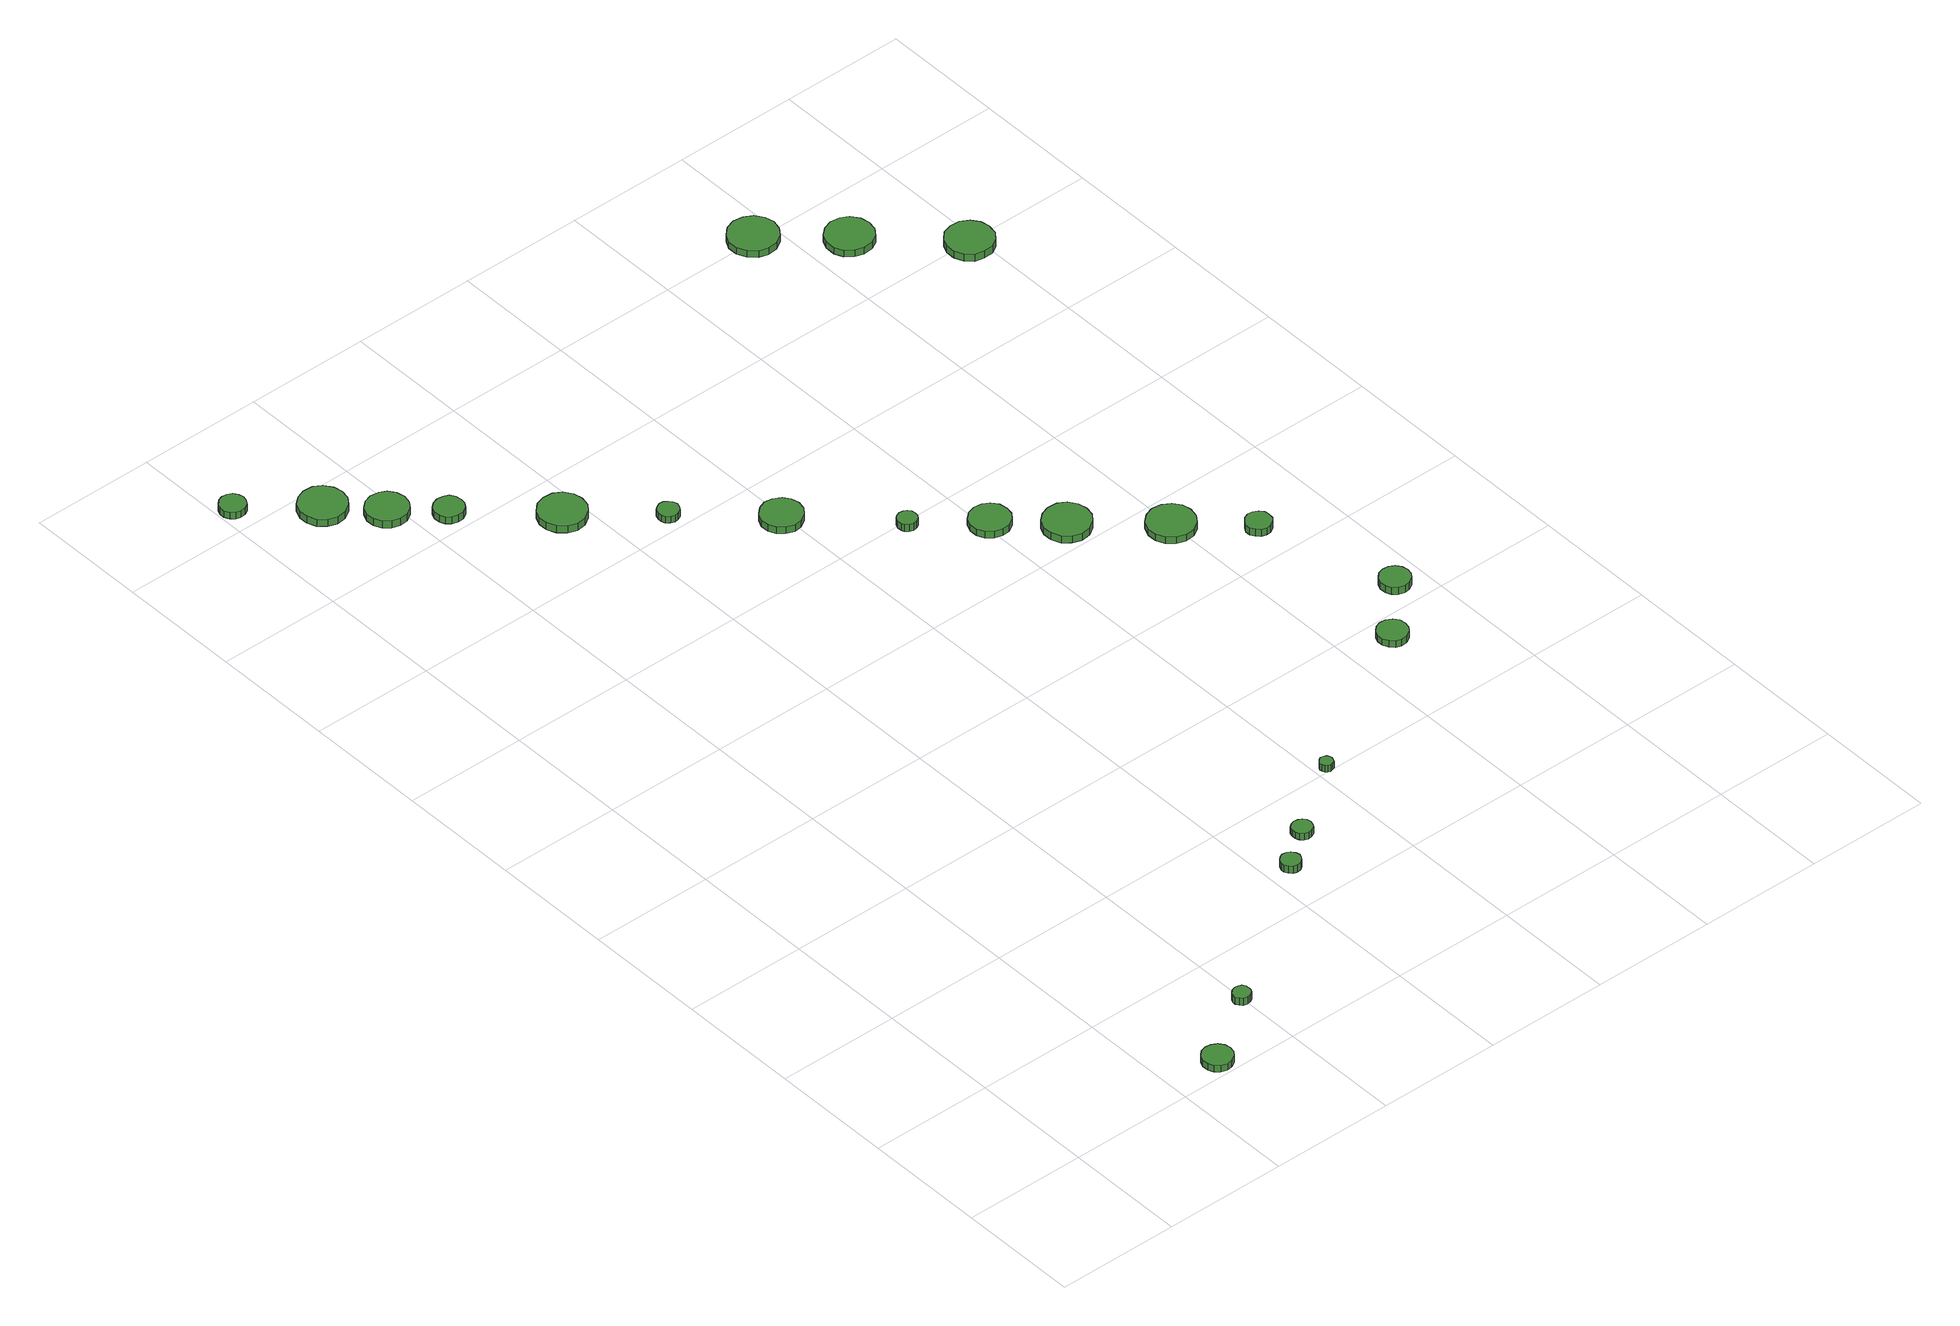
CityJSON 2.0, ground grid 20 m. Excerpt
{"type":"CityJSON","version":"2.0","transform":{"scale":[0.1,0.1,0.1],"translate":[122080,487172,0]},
"CityObjects":{
"tree1":{"type":"SolitaryVegetationObject","attributes":{"function":"something"},"geometry":[{"type":"MultiSurface","lod":"1","boundaries":[[[0,1,2,3,4,5,6,7,8,9,10,11,12,13,14]],[[15,16,17,18,19,20,21,22,23,24,25,26,27,28,29]],[[0,29,28,1]],[[1,28,27,2]],[[2,27,26,3]],[[3,26,25,4]],[[4,25,24,5]],[[5,24,23,6]],[[6,23,22,7]],[[7,22,21,8]],[[8,21,20,9]],[[9,20,19,10]],[[10,19,18,11]],[[11,18,17,12]],[[12,17,16,13]],[[13,16,15,14]],[[14,15,29,0]]]}]},
"tree2":{"type":"SolitaryVegetationObject","attributes":{"function":"something"},"geometry":[{"type":"MultiSurface","lod":"1","boundaries":[[[30,31,32,33,34,35,36,37,38,39,40,41,42,43,44]],[[45,46,47,48,49,50,51,52,53,54,55,56,57,58,59]],[[30,59,58,31]],[[31,58,57,32]],[[32,57,56,33]],[[33,56,55,34]],[[34,55,54,35]],[[35,54,53,36]],[[36,53,52,37]],[[37,52,51,38]],[[38,51,50,39]],[[39,50,49,40]],[[40,49,48,41]],[[41,48,47,42]],[[42,47,46,43]],[[43,46,45,44]],[[44,45,59,30]]]}]},
"tree3":{"type":"SolitaryVegetationObject","attributes":{"function":"something"},"geometry":[{"type":"MultiSurface","lod":"1","boundaries":[[[60,61,62,63,64,65,66,67,68,69,70,71,72,73,74]],[[75,76,77,78,79,80,81,82,83,84,85,86,87,88,89]],[[60,89,88,61]],[[61,88,87,62]],[[62,87,86,63]],[[63,86,85,64]],[[64,85,84,65]],[[65,84,83,66]],[[66,83,82,67]],[[67,82,81,68]],[[68,81,80,69]],[[69,80,79,70]],[[70,79,78,71]],[[71,78,77,72]],[[72,77,76,73]],[[73,76,75,74]],[[74,75,89,60]]]}]},
"tree4":{"type":"SolitaryVegetationObject","attributes":{"function":"something"},"geometry":[{"type":"MultiSurface","lod":"1","boundaries":[[[90,91,92,93,94,95,96,97,98,99,100,101,102,103,104]],[[105,106,107,108,109,110,111,112,113,114,115,116,117,118,119]],[[90,119,118,91]],[[91,118,117,92]],[[92,117,116,93]],[[93,116,115,94]],[[94,115,114,95]],[[95,114,113,96]],[[96,113,112,97]],[[97,112,111,98]],[[98,111,110,99]],[[99,110,109,100]],[[100,109,108,101]],[[101,108,107,102]],[[102,107,106,103]],[[103,106,105,104]],[[104,105,119,90]]]}]},
"tree5":{"type":"SolitaryVegetationObject","attributes":{"function":"something"},"geometry":[{"type":"MultiSurface","lod":"1","boundaries":[[[120,121,122,123,124,125,126,127,128,129,130,131,132,133,134]],[[135,136,137,138,139,140,141,142,143,144,145,146,147,148,149]],[[120,149,148,121]],[[121,148,147,122]],[[122,147,146,123]],[[123,146,145,124]],[[124,145,144,125]],[[125,144,143,126]],[[126,143,142,127]],[[127,142,141,128]],[[128,141,140,129]],[[129,140,139,130]],[[130,139,138,131]],[[131,138,137,132]],[[132,137,136,133]],[[133,136,135,134]],[[134,135,149,120]]]}]},
"tree6":{"type":"SolitaryVegetationObject","attributes":{"function":"something"},"geometry":[{"type":"MultiSurface","lod":"1","boundaries":[[[150,151,152,153,154,155,156,157,158,159,160,161,162,163,164]],[[165,166,167,168,169,170,171,172,173,174,175,176,177,178,179]],[[150,179,178,151]],[[151,178,177,152]],[[152,177,176,153]],[[153,176,175,154]],[[154,175,174,155]],[[155,174,173,156]],[[156,173,172,157]],[[157,172,171,158]],[[158,171,170,159]],[[159,170,169,160]],[[160,169,168,161]],[[161,168,167,162]],[[162,167,166,163]],[[163,166,165,164]],[[164,165,179,150]]]}]},
"tree7":{"type":"SolitaryVegetationObject","attributes":{"function":"something"},"geometry":[{"type":"MultiSurface","lod":"1","boundaries":[[[180,181,182,183,184,185,186,187,188,189,190,191,192,193,194]],[[195,196,197,198,199,200,201,202,203,204,205,206,207,208,209]],[[180,209,208,181]],[[181,208,207,182]],[[182,207,206,183]],[[183,206,205,184]],[[184,205,204,185]],[[185,204,203,186]],[[186,203,202,187]],[[187,202,201,188]],[[188,201,200,189]],[[189,200,199,190]],[[190,199,198,191]],[[191,198,197,192]],[[192,197,196,193]],[[193,196,195,194]],[[194,195,209,180]]]}]},
"tree8":{"type":"SolitaryVegetationObject","attributes":{"function":"something"},"geometry":[{"type":"MultiSurface","lod":"1","boundaries":[[[210,211,212,213,214,215,216,217,218,219,220,221,222,223,224]],[[225,226,227,228,229,230,231,232,233,234,235,236,237,238,239]],[[210,239,238,211]],[[211,238,237,212]],[[212,237,236,213]],[[213,236,235,214]],[[214,235,234,215]],[[215,234,233,216]],[[216,233,232,217]],[[217,232,231,218]],[[218,231,230,219]],[[219,230,229,220]],[[220,229,228,221]],[[221,228,227,222]],[[222,227,226,223]],[[223,226,225,224]],[[224,225,239,210]]]}]},
"tree9":{"type":"SolitaryVegetationObject","attributes":{"function":"something"},"geometry":[{"type":"MultiSurface","lod":"1","boundaries":[[[240,241,242,243,244,245,246,247,248,249,250,251,252,253,254]],[[255,256,257,258,259,260,261,262,263,264,265,266,267,268,269]],[[240,269,268,241]],[[241,268,267,242]],[[242,267,266,243]],[[243,266,265,244]],[[244,265,264,245]],[[245,264,263,246]],[[246,263,262,247]],[[247,262,261,248]],[[248,261,260,249]],[[249,260,259,250]],[[250,259,258,251]],[[251,258,257,252]],[[252,257,256,253]],[[253,256,255,254]],[[254,255,269,240]]]}]},
"tree10":{"type":"SolitaryVegetationObject","attributes":{"function":"something"},"geometry":[{"type":"MultiSurface","lod":"1","boundaries":[[[270,271,272,273,274,275,276,277,278,279,280,281,282,283,284]],[[285,286,287,288,289,290,291,292,293,294,295,296,297,298,299]],[[270,299,298,271]],[[271,298,297,272]],[[272,297,296,273]],[[273,296,295,274]],[[274,295,294,275]],[[275,294,293,276]],[[276,293,292,277]],[[277,292,291,278]],[[278,291,290,279]],[[279,290,289,280]],[[280,289,288,281]],[[281,288,287,282]],[[282,287,286,283]],[[283,286,285,284]],[[284,285,299,270]]]}]},
"tree11":{"type":"SolitaryVegetationObject","attributes":{"function":"something"},"geometry":[{"type":"MultiSurface","lod":"1","boundaries":[[[300,301,302,303,304,305,306,307,308,309,310,311,312,313,314]],[[315,316,317,318,319,320,321,322,323,324,325,326,327,328,329]],[[300,329,328,301]],[[301,328,327,302]],[[302,327,326,303]],[[303,326,325,304]],[[304,325,324,305]],[[305,324,323,306]],[[306,323,322,307]],[[307,322,321,308]],[[308,321,320,309]],[[309,320,319,310]],[[310,319,318,311]],[[311,318,317,312]],[[312,317,316,313]],[[313,316,315,314]],[[314,315,329,300]]]}]},
"tree12":{"type":"SolitaryVegetationObject","attributes":{"function":"something"},"geometry":[{"type":"MultiSurface","lod":"1","boundaries":[[[330,331,332,333,334,335,336,337,338,339,340,341,342,343,344]],[[345,346,347,348,349,350,351,352,353,354,355,356,357,358,359]],[[330,359,358,331]],[[331,358,357,332]],[[332,357,356,333]],[[333,356,355,334]],[[334,355,354,335]],[[335,354,353,336]],[[336,353,352,337]],[[337,352,351,338]],[[338,351,350,339]],[[339,350,349,340]],[[340,349,348,341]],[[341,348,347,342]],[[342,347,346,343]],[[343,346,345,344]],[[344,345,359,330]]]}]},
"tree13":{"type":"SolitaryVegetationObject","attributes":{"function":"something"},"geometry":[{"type":"MultiSurface","lod":"1","boundaries":[[[360,361,362,363,364,365,366,367,368,369,370,371,372,373,374]],[[375,376,377,378,379,380,381,382,383,384,385,386,387,388,389]],[[360,389,388,361]],[[361,388,387,362]],[[362,387,386,363]],[[363,386,385,364]],[[364,385,384,365]],[[365,384,383,366]],[[366,383,382,367]],[[367,382,381,368]],[[368,381,380,369]],[[369,380,379,370]],[[370,379,378,371]],[[371,378,377,372]],[[372,377,376,373]],[[373,376,375,374]],[[374,375,389,360]]]}]},
"tree14":{"type":"SolitaryVegetationObject","attributes":{"function":"something"},"geometry":[{"type":"MultiSurface","lod":"1","boundaries":[[[390,391,392,393,394,395,396,397,398,399,400,401,402,403,404]],[[405,406,407,408,409,410,411,412,413,414,415,416,417,418,419]],[[390,419,418,391]],[[391,418,417,392]],[[392,417,416,393]],[[393,416,415,394]],[[394,415,414,395]],[[395,414,413,396]],[[396,413,412,397]],[[397,412,411,398]],[[398,411,410,399]],[[399,410,409,400]],[[400,409,408,401]],[[401,408,407,402]],[[402,407,406,403]],[[403,406,405,404]],[[404,405,419,390]]]}]},
"tree15":{"type":"SolitaryVegetationObject","attributes":{"function":"something"},"geometry":[{"type":"MultiSurface","lod":"1","boundaries":[[[420,421,422,423,424,425,426,427,428,429,430,431,432,433,434]],[[435,436,437,438,439,440,441,442,443,444,445,446,447,448,449]],[[420,449,448,421]],[[421,448,447,422]],[[422,447,446,423]],[[423,446,445,424]],[[424,445,444,425]],[[425,444,443,426]],[[426,443,442,427]],[[427,442,441,428]],[[428,441,440,429]],[[429,440,439,430]],[[430,439,438,431]],[[431,438,437,432]],[[432,437,436,433]],[[433,436,435,434]],[[434,435,449,420]]]}]},
"tree16":{"type":"SolitaryVegetationObject","attributes":{"function":"something"},"geometry":[{"type":"MultiSurface","lod":"1","boundaries":[[[450,451,452,453,454,455,456,457,458,459,460,461,462,463,464]],[[465,466,467,468,469,470,471,472,473,474,475,476,477,478,479]],[[450,479,478,451]],[[451,478,477,452]],[[452,477,476,453]],[[453,476,475,454]],[[454,475,474,455]],[[455,474,473,456]],[[456,473,472,457]],[[457,472,471,458]],[[458,471,470,459]],[[459,470,469,460]],[[460,469,468,461]],[[461,468,467,462]],[[462,467,466,463]],[[463,466,465,464]],[[464,465,479,450]]]}]},
"tree17":{"type":"SolitaryVegetationObject","attributes":{"function":"something"},"geometry":[{"type":"MultiSurface","lod":"1","boundaries":[[[480,481,482,483,484,485,486,487,488,489,490,491,492,493,494]],[[495,496,497,498,499,500,501,502,503,504,505,506,507,508,509]],[[480,509,508,481]],[[481,508,507,482]],[[482,507,506,483]],[[483,506,505,484]],[[484,505,504,485]],[[485,504,503,486]],[[486,503,502,487]],[[487,502,501,488]],[[488,501,500,489]],[[489,500,499,490]],[[490,499,498,491]],[[491,498,497,492]],[[492,497,496,493]],[[493,496,495,494]],[[494,495,509,480]]]}]},
"tree18":{"type":"SolitaryVegetationObject","attributes":{"function":"something"},"geometry":[{"type":"MultiSurface","lod":"1","boundaries":[[[510,511,512,513,514,515,516,517,518,519,520,521,522,523,524]],[[525,526,527,528,529,530,531,532,533,534,535,536,537,538,539]],[[510,539,538,511]],[[511,538,537,512]],[[512,537,536,513]],[[513,536,535,514]],[[514,535,534,515]],[[515,534,533,516]],[[516,533,532,517]],[[517,532,531,518]],[[518,531,530,519]],[[519,530,529,520]],[[520,529,528,521]],[[521,528,527,522]],[[522,527,526,523]],[[523,526,525,524]],[[524,525,539,510]]]}]},
"tree19":{"type":"SolitaryVegetationObject","attributes":{"function":"something"},"geometry":[{"type":"MultiSurface","lod":"1","boundaries":[[[540,541,542,543,544,545,546,547,548,549,550,551,552,553,554]],[[555,556,557,558,559,560,561,562,563,564,565,566,567,568,569]],[[540,569,568,541]],[[541,568,567,542]],[[542,567,566,543]],[[543,566,565,544]],[[544,565,564,545]],[[545,564,563,546]],[[546,563,562,547]],[[547,562,561,548]],[[548,561,560,549]],[[549,560,559,550]],[[550,559,558,551]],[[551,558,557,552]],[[552,557,556,553]],[[553,556,555,554]],[[554,555,569,540]]]}]},
"tree20":{"type":"SolitaryVegetationObject","attributes":{"function":"something"},"geometry":[{"type":"MultiSurface","lod":"1","boundaries":[[[570,571,572,573,574,575,576,577,578,579,580,581,582,583,584]],[[585,586,587,588,589,590,591,592,593,594,595,596,597,598,599]],[[570,599,598,571]],[[571,598,597,572]],[[572,597,596,573]],[[573,596,595,574]],[[574,595,594,575]],[[575,594,593,576]],[[576,593,592,577]],[[577,592,591,578]],[[578,591,590,579]],[[579,590,589,580]],[[580,589,588,581]],[[581,588,587,582]],[[582,587,586,583]],[[583,586,585,584]],[[584,585,599,570]]]}]},
"tree21":{"type":"SolitaryVegetationObject","attributes":{"function":"something"},"geometry":[{"type":"MultiSurface","lod":"1","boundaries":[[[600,601,602,603,604,605,606,607,608,609,610,611,612,613,614]],[[615,616,617,618,619,620,621,622,623,624,625,626,627,628,629]],[[600,629,628,601]],[[601,628,627,602]],[[602,627,626,603]],[[603,626,625,604]],[[604,625,624,605]],[[605,624,623,606]],[[606,623,622,607]],[[607,622,621,608]],[[608,621,620,609]],[[609,620,619,610]],[[610,619,618,611]],[[611,618,617,612]],[[612,617,616,613]],[[613,616,615,614]],[[614,615,629,600]]]}]},
"tree22":{"type":"SolitaryVegetationObject","attributes":{"function":"something"},"geometry":[{"type":"MultiSurface","lod":"1","boundaries":[[[630,631,632,633,634,635,636,637,638,639,640,641,642,643,644]],[[645,646,647,648,649,650,651,652,653,654,655,656,657,658,659]],[[630,659,658,631]],[[631,658,657,632]],[[632,657,656,633]],[[633,656,655,634]],[[634,655,654,635]],[[635,654,653,636]],[[636,653,652,637]],[[637,652,651,638]],[[638,651,650,639]],[[639,650,649,640]],[[640,649,648,641]],[[641,648,647,642]],[[642,647,646,643]],[[643,646,645,644]],[[644,645,659,630]]]}]}
},
"vertices":[
[306,25,16],[304,35,16],[298,43,16],[289,48,16],[280,49,16],[270,46,16],[263,39,16],[259,30,16],[259,20,16],[263,11,16],[270,4,16],[280,1,16],[289,2,16],[298,7,16],[304,15,16],[304,15,4],[298,7,4],[289,2,4],[280,1,4],[270,4,4],[263,11,4],[259,20,4],[259,30,4],[263,39,4],[270,46,4],[280,49,4],[289,48,4],[298,43,4],[304,35,4],[306,25,4],
[408,102,20],[407,108,20],[404,113,20],[399,115,20],[393,116,20],[387,114,20],[383,110,20],[380,105,20],[380,99,20],[383,94,20],[387,90,20],[393,88,20],[399,89,20],[404,92,20],[407,96,20],[407,96,7],[404,92,7],[399,89,7],[393,88,7],[387,90,7],[383,94,7],[380,99,7],[380,105,7],[383,110,7],[387,114,7],[393,116,7],[399,115,7],[404,113,7],[407,108,7],[408,102,7],
[43,1840,15],[41,1849,15],[36,1856,15],[29,1860,15],[20,1861,15],[12,1858,15],[6,1852,15],[2,1845,15],[2,1836,15],[6,1828,15],[12,1822,15],[20,1820,15],[29,1821,15],[36,1825,15],[41,1832,15],[41,1832,3],[36,1825,3],[29,1821,3],[20,1820,3],[12,1822,3],[6,1828,3],[2,1836,3],[2,1845,3],[6,1852,3],[12,1858,3],[20,1861,3],[29,1860,3],[36,1856,3],[41,1849,3],[43,1840,3],
[154,1756,17],[151,1771,17],[142,1784,17],[129,1792,17],[113,1793,17],[99,1788,17],[87,1778,17],[81,1764,17],[81,1749,17],[87,1734,17],[99,1724,17],[113,1719,17],[129,1721,17],[142,1729,17],[151,1741,17],[151,1741,4],[142,1729,4],[129,1721,4],[113,1719,4],[99,1724,4],[87,1734,4],[81,1749,4],[81,1764,4],[87,1778,4],[99,1788,4],[113,1793,4],[129,1792,4],[142,1784,4],[151,1771,4],[154,1756,4],
[214,1691,16],[211,1705,16],[203,1716,16],[192,1722,16],[178,1724,16],[165,1720,16],[155,1711,16],[149,1698,16],[149,1684,16],[155,1672,16],[165,1663,16],[178,1659,16],[192,1660,16],[203,1667,16],[211,1678,16],[211,1678,3],[203,1667,3],[192,1660,3],[178,1659,3],[165,1663,3],[155,1672,3],[149,1684,3],[149,1698,3],[155,1711,3],[165,1720,3],[178,1724,3],[192,1722,3],[203,1716,3],[211,1705,3],[214,1691,3],
[652,274,20],[650,280,20],[646,286,20],[641,289,20],[634,290,20],[628,288,20],[623,283,20],[620,277,20],[620,271,20],[623,265,20],[628,260,20],[634,258,20],[641,259,20],[646,262,20],[650,268,20],[650,268,7],[646,262,7],[641,259,7],[634,258,7],[628,260,7],[623,265,7],[620,271,7],[620,277,7],[623,283,7],[628,288,7],[634,290,7],[641,289,7],[646,286,7],[650,280,7],[652,274,7],
[271,1635,15],[269,1645,15],[264,1653,15],[255,1657,15],[245,1658,15],[236,1655,15],[229,1649,15],[225,1640,15],[225,1630,15],[229,1621,15],[236,1615,15],[245,1612,15],[255,1613,15],[264,1618,15],[269,1626,15],[269,1626,2],[264,1618,2],[255,1613,2],[245,1612,2],[236,1615,2],[229,1621,2],[225,1630,2],[225,1640,2],[229,1649,2],[236,1655,2],[245,1658,2],[255,1657,2],[264,1653,2],[269,1645,2],[271,1635,2],
[712,319,18],[711,326,18],[707,331,18],[701,334,18],[694,335,18],[688,333,18],[683,329,18],[681,323,18],[681,316,18],[683,310,18],[688,305,18],[694,303,18],[701,304,18],[707,307,18],[711,313,18],[711,313,6],[707,307,6],[701,304,6],[694,303,6],[688,305,6],[683,310,6],[681,316,6],[681,323,6],[683,329,6],[688,333,6],[694,335,6],[701,334,6],[707,331,6],[711,326,6],[712,319,6],
[401,1525,15],[398,1540,15],[389,1553,15],[376,1561,15],[360,1562,15],[346,1558,15],[334,1547,15],[328,1533,15],[328,1518,15],[334,1504,15],[346,1493,15],[360,1488,15],[376,1490,15],[389,1498,15],[398,1510,15],[398,1510,2],[389,1498,2],[376,1490,2],[360,1488,2],[346,1493,2],[334,1504,2],[328,1518,2],[328,1533,2],[334,1547,2],[346,1558,2],[360,1562,2],[376,1561,2],[389,1553,2],[398,1540,2],[401,1525,2],
[495,1429,14],[493,1436,14],[489,1441,14],[483,1445,14],[476,1446,14],[470,1443,14],[464,1439,14],[462,1432,14],[462,1425,14],[464,1419,14],[470,1414,14],[476,1412,14],[483,1413,14],[489,1416,14],[493,1422,14],[493,1422,2],[489,1416,2],[483,1413,2],[476,1412,2],[470,1414,2],[464,1419,2],[462,1425,2],[462,1432,2],[464,1439,2],[470,1443,2],[476,1446,2],[483,1445,2],[489,1441,2],[493,1436,2],[495,1429,2],
[825,403,19],[824,407,19],[822,411,19],[818,413,19],[813,414,19],[809,412,19],[806,409,19],[804,405,19],[804,401,19],[806,397,19],[809,394,19],[813,392,19],[818,393,19],[822,395,19],[824,399,19],[824,399,7],[822,395,7],[818,393,7],[813,392,7],[809,394,7],[806,397,7],[804,401,7],[804,405,7],[806,409,7],[809,412,7],[813,414,7],[818,413,7],[822,411,7],[824,407,7],[825,403,7],
[626,1318,14],[623,1331,14],[615,1342,14],[603,1349,14],[590,1351,14],[577,1346,14],[567,1337,14],[561,1325,14],[561,1311,14],[567,1299,14],[577,1290,14],[590,1285,14],[603,1287,14],[615,1294,14],[623,1305,14],[623,1305,2],[615,1294,2],[603,1287,2],[590,1285,2],[577,1290,2],[567,1299,2],[561,1311,2],[561,1325,2],[567,1337,2],[577,1346,2],[590,1351,2],[603,1349,2],[615,1342,2],[623,1331,2],[626,1318,2],
[734,1193,15],[733,1199,15],[729,1204,15],[724,1207,15],[717,1208,15],[711,1206,15],[706,1202,15],[704,1196,15],[704,1189,15],[706,1184,15],[711,1179,15],[717,1177,15],[724,1178,15],[729,1181,15],[733,1186,15],[733,1186,2],[729,1181,2],[724,1178,2],[717,1177,2],[711,1179,2],[706,1184,2],[704,1189,2],[704,1196,2],[706,1202,2],[711,1206,2],[717,1208,2],[724,1207,2],[729,1204,2],[733,1199,2],[734,1193,2],
[838,1116,15],[836,1129,15],[828,1140,15],[817,1146,15],[804,1148,15],[791,1144,15],[781,1135,15],[776,1123,15],[776,1110,15],[781,1098,15],[791,1089,15],[804,1085,15],[817,1086,15],[828,1093,15],[836,1103,15],[836,1103,3],[828,1093,3],[817,1086,3],[804,1085,3],[791,1089,3],[781,1098,3],[776,1110,3],[776,1123,3],[781,1135,3],[791,1144,3],[804,1148,3],[817,1146,3],[828,1140,3],[836,1129,3],[838,1116,3],
[923,1042,15],[920,1057,15],[911,1070,15],[898,1078,15],[882,1079,15],[868,1074,15],[856,1064,15],[850,1050,15],[850,1035,15],[856,1020,15],[868,1010,15],[882,1005,15],[898,1007,15],[911,1015,15],[920,1027,15],[920,1027,2],[911,1015,2],[898,1007,2],[882,1005,2],[868,1010,2],[856,1020,2],[850,1035,2],[850,1050,2],[856,1064,2],[868,1074,2],[882,1079,2],[898,1078,2],[911,1070,2],[920,1057,2],[923,1042,2],
[1095,556,19],[1093,566,19],[1087,574,19],[1078,579,19],[1068,580,19],[1059,577,19],[1052,570,19],[1048,561,19],[1048,551,19],[1052,542,19],[1059,535,19],[1068,532,19],[1078,533,19],[1087,538,19],[1093,546,19],[1093,546,7],[1087,538,7],[1078,533,7],[1068,532,7],[1059,535,7],[1052,542,7],[1048,551,7],[1048,561,7],[1052,570,7],[1059,577,7],[1068,580,7],[1078,579,7],[1087,574,7],[1093,566,7],[1095,556,7],
[1032,944,15],[1029,959,15],[1020,971,15],[1007,979,15],[991,981,15],[977,976,15],[965,966,15],[959,951,15],[959,936,15],[965,922,15],[977,912,15],[991,907,15],[1007,908,15],[1020,916,15],[1029,929,15],[1029,929,3],[1020,916,3],[1007,908,3],[991,907,3],[977,912,3],[965,922,3],[959,936,3],[959,951,3],[965,966,3],[977,976,3],[991,981,3],[1007,979,3],[1020,971,3],[1029,959,3],[1032,944,3],
[1173,640,20],[1171,650,20],[1165,658,20],[1156,663,20],[1147,664,20],[1137,661,20],[1130,654,20],[1126,645,20],[1126,635,20],[1130,626,20],[1137,619,20],[1147,616,20],[1156,617,20],[1165,622,20],[1171,630,20],[1171,630,7],[1165,622,7],[1156,617,7],[1147,616,7],[1137,619,7],[1130,626,7],[1126,635,7],[1126,645,7],[1130,654,7],[1137,661,7],[1147,664,7],[1156,663,7],[1165,658,7],[1171,650,7],[1173,640,7],
[1105,860,19],[1104,868,19],[1099,875,19],[1091,879,19],[1083,880,19],[1075,877,19],[1069,871,19],[1065,864,19],[1065,855,19],[1069,848,19],[1075,842,19],[1083,840,19],[1091,840,19],[1099,845,19],[1104,851,19],[1104,851,6],[1099,845,6],[1091,840,6],[1083,840,6],[1075,842,6],[1069,848,6],[1065,855,6],[1065,864,6],[1069,871,6],[1075,877,6],[1083,880,6],[1091,879,6],[1099,875,6],[1104,868,6],[1105,860,6],
[999,1801,15],[995,1816,15],[986,1829,15],[972,1837,15],[956,1839,15],[941,1834,15],[929,1823,15],[922,1809,15],[922,1793,15],[929,1778,15],[941,1767,15],[956,1762,15],[972,1764,15],[986,1772,15],[995,1785,15],[995,1785,3],[986,1772,3],[972,1764,3],[956,1762,3],[941,1767,3],[929,1778,3],[922,1793,3],[922,1809,3],[929,1823,3],[941,1834,3],[956,1839,3],[972,1837,3],[986,1829,3],[995,1816,3],[999,1801,3],
[1099,1711,15],[1096,1726,15],[1087,1739,15],[1074,1746,15],[1058,1748,15],[1044,1743,15],[1032,1733,15],[1026,1719,15],[1026,1703,15],[1032,1689,15],[1044,1679,15],[1058,1674,15],[1074,1676,15],[1087,1683,15],[1096,1696,15],[1096,1696,3],[1087,1683,3],[1074,1676,3],[1058,1674,3],[1044,1679,3],[1032,1689,3],[1026,1703,3],[1026,1719,3],[1032,1733,3],[1044,1743,3],[1058,1748,3],[1074,1746,3],[1087,1739,3],[1096,1726,3],[1099,1711,3],
[1223,1596,13],[1220,1611,13],[1211,1623,13],[1198,1631,13],[1182,1632,13],[1167,1628,13],[1156,1617,13],[1150,1603,13],[1150,1588,13],[1156,1574,13],[1167,1563,13],[1182,1559,13],[1198,1560,13],[1211,1568,13],[1220,1580,13],[1220,1580,0],[1211,1568,0],[1198,1560,0],[1182,1559,0],[1167,1563,0],[1156,1574,0],[1150,1588,0],[1150,1603,0],[1156,1617,0],[1167,1628,0],[1182,1632,0],[1198,1631,0],[1211,1623,0],[1220,1611,0],[1223,1596,0]
]}
